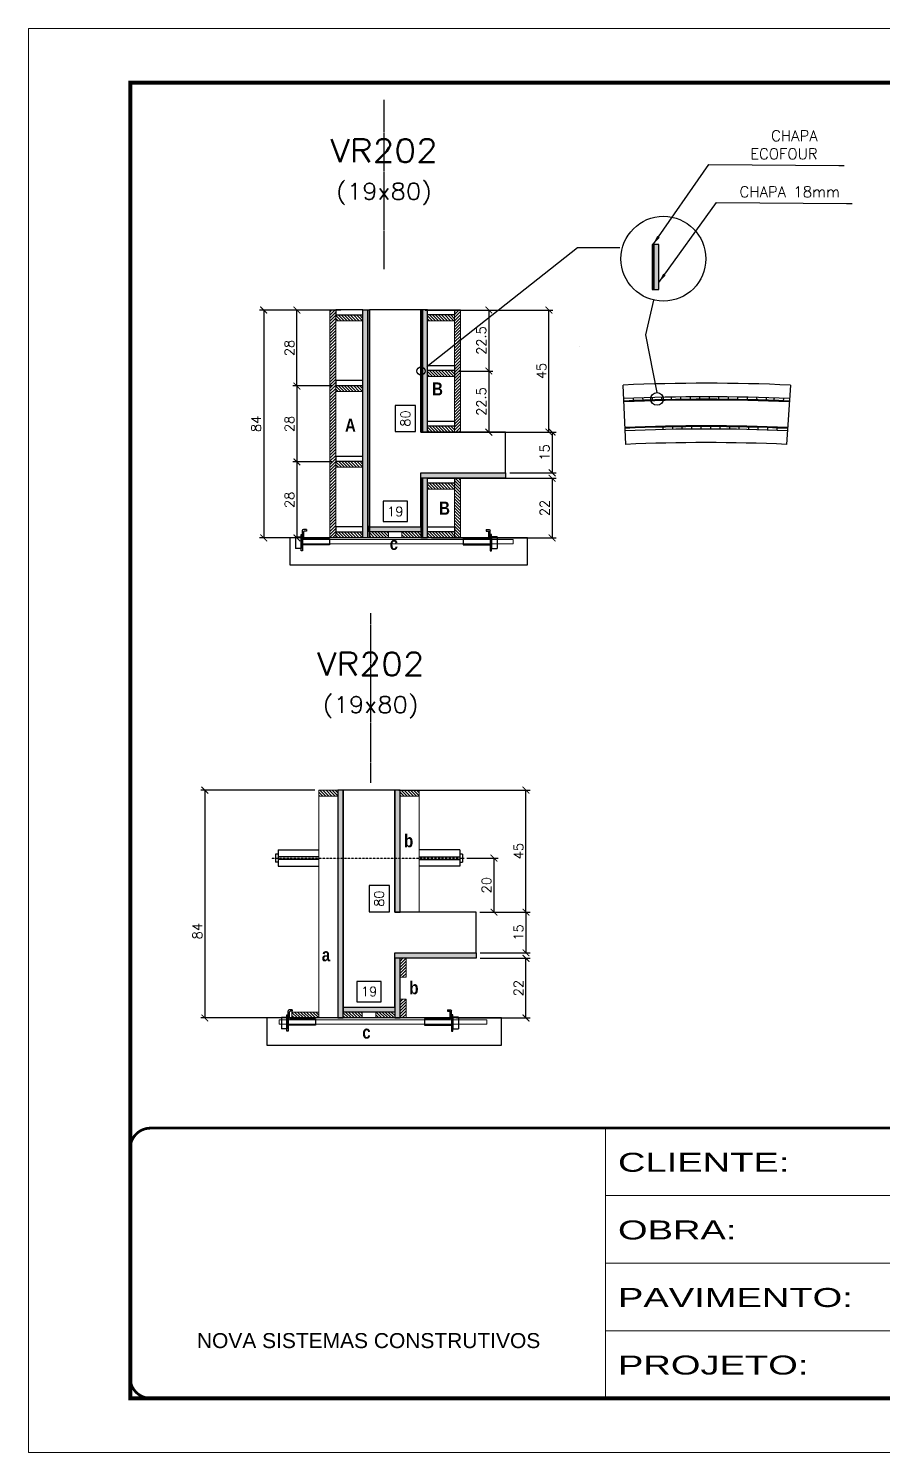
# Model space of a CAD drawing. Extents: x 2582 to 128055, y -26396 to 2611.
# Drawn here: x 4180 to 4810, y -2276 to -1226 of the extents above; entities that cross this region are included whole.
import ezdxf
from ezdxf.enums import TextEntityAlignment as Align

# ---------------------------------------------------------------- set-up
doc = ezdxf.new("R2010")
doc.units = 0
doc.header["$PDMODE"] = 35
for name, pattern in [('CONTINUO', [0]), ('DASHED', [0.75, 0.5, -0.25]), ('HIDDEN', [0.375, 0.25, -0.125])]:
    doc.linetypes.add(name, pattern=pattern)
for name, color, linetype in [('barrote', 251, 'Continuous'), ('COTA', 241, 'Continuous'), ('Cota Seção (2x)', 4, 'Continuous'), ('detalhes', 4, 'Continuous'), ('Painéis', 200, 'Continuous'), ('presilha', 1, 'Continuous'), ('TENSOR', 3, 'Continuous'), ('Texto de Titulo', 7, 'Continuous'), ('Texto Qtd Sarr', 242, 'Continuous')]:
    doc.layers.add(name, color=color, linetype=linetype)
for name, color, linetype, lineweight in [('CONCRETO', 251, 'Continuous', 25), ('contorno de painel', 7, 'Continuous', 13), ('Folhas', 255, 'Continuous', 9), ('Hachura', 251, 'Continuous', 9), ('Madeira', 126, 'Continuous', 18), ('SARRAFO DE PRESSAO', 251, 'DASHED', 9), ('SCO-___-LAJ', 2, 'Continuous', 0), ('Texto Seção', 7, 'Continuous', 15)]:
    doc.layers.add(name, color=color, linetype=linetype, lineweight=lineweight)
doc.styles.add('ARIAL', font='arial.ttf')
doc.styles.add('COTA TECNICA', font='techl___.ttf', dxfattribs={"height": 10})
doc.styles.add('Romans', font='romans.shx')
doc.styles.add('TECNICA', font='techb___.ttf', dxfattribs={"height": 10})
doc.styles.add('Tecnologia', font='')
doc.styles.get('Tecnologia').set_extended_font_data('Forgotten Futurist')
doc.dimstyles.new('Cota Seção (2x)', dxfattribs={"dimtxt": 7, "dimasz": 5, "dimexe": 3, "dimexo": 3, "dimgap": 2, "dimtad": 3, "dimdec": 1, "dimlfac": 0.5, "dimzin": 12, "dimdsep": 46, "dimtxsty": 'Romans', "dimblk": 'ARCHTICK', "dimcen": 0, "dimclrd": 4, "dimclre": 4, "dimclrt": 1, "dimadec": 1, "dimazin": 3, "dimtfac": 1, "dimtdec": 1, "dimtmove": 0, "dimatfit": 3, "dimldrblk": 'OBLIQUE', "dimfxl": 1, "dimtolj": 1, "dimtzin": 12, "dimarcsym": 0})
doc.dimstyles.new('Cota Seção interna', dxfattribs={"dimtxt": 7, "dimasz": 6, "dimexe": 0.18, "dimexo": 2, "dimgap": -4, "dimtad": 3, "dimdec": 1, "dimlfac": 0.5, "dimzin": 12, "dimdsep": 46, "dimtxsty": 'Romans', "dimblk": 'ARCHTICK', "dimcen": 0.09, "dimse1": 1, "dimse2": 1, "dimsd1": 1, "dimsd2": 1, "dimclrd": 180, "dimclre": 5, "dimclrt": 1, "dimadec": 0, "dimazin": 3, "dimtfac": 1, "dimtdec": 1, "dimtofl": 0, "dimtmove": 0, "dimatfit": 3, "dimldrblk": 'ARCHTICK', "dimfxl": 1, "dimtolj": 1, "dimtzin": 0, "dimarcsym": 0})
doc.dimstyles.new('PAINEL', dxfattribs={"dimtxt": 10, "dimasz": 3, "dimexe": 3, "dimexo": 3, "dimgap": 3, "dimtad": 1, "dimdec": 1, "dimzin": 12, "dimdsep": 46, "dimtxsty": 'COTA TECNICA', "dimblk1": 'OBLIQUE', "dimblk2": 'OBLIQUE', "dimsah": 1, "dimcen": 0.9, "dimclrd": 4, "dimclre": 4, "dimclrt": 240, "dimadec": 1, "dimazin": 3, "dimtfac": 1, "dimtdec": 1, "dimtmove": 0, "dimatfit": 3, "dimfxl": 1, "dimtolj": 1, "dimtzin": 12, "dimarcsym": 0})

# ---------------------------------------------------------------- blocks, each defined once
blk = doc.blocks.new('9999999999')
at = {"color": 30, "linetype": 'CONTINUO'}
for p, q in [((98564.6, 34230.2), (98564.6, 34429.4)), ((98564.6, 34379.6), (99584, 34379.6)), ((98564.6, 34329.8), (99488, 34329.8)), ((98564.6, 34280), (99488, 34280))]:
    blk.add_line(p, q, dxfattribs=at)
at = {"color": 30, "linetype": 'CONTINUO', "const_width": 2}
blk.add_lwpolyline([(99584, 34230.2), (99584, 34414.4, 0.414214), (99569, 34429.4), (98229, 34429.4, 0.414214), (98214, 34414.4), (98214, 34245.2, 0.414214), (98229, 34230.2), (99584, 34230.2)], format="xyb", dxfattribs=at)
at = {"layer": 'Folhas'}
blk.add_lwpolyline([(98139, 34190.2), (99624, 34190.2), (99624, 35240.2), (98139, 35240.2)], close=True, dxfattribs=at)
at = {"layer": 'Folhas', "color": 30, "const_width": 3}
blk.add_lwpolyline([(98214, 34230.2), (99584, 34230.2), (99584, 35200.2), (98214, 35200.2)], close=True, dxfattribs=at)
at = {"color": 7, "linetype": 'Continuous', "ltscale": 5, "style": 'ARIAL'}
blk.add_text('NOVA SISTEMAS CONSTRUTIVOS', height=11.059, dxfattribs=at).set_placement((98263.2, 34267.2))
at = {"layer": 'Folhas', "color": 7, "style": 'Tecnologia', "width": 1.5}
for s, p in [('CLIENTE:', (98573.7, 34397.2)), ('OBRA:', (98573.7, 34347.3)), ('PAVIMENTO:', (98573.7, 34297.5)), ('PROJETO:', (98573.7, 34247.7))]:
    blk.add_text(s, height=14, dxfattribs=at).set_placement(p)
blk = doc.blocks.new('titulo1')
at = {"layer": 'Defpoints', "color": 252, "linetype": 'HIDDEN', "ltscale": 2}
blk.add_line((0, 0), (0, 125), dxfattribs=at)
at = {"layer": 'Defpoints', "style": 'Romans', "oblique": 15}
blk.add_attdef('FOLHA', text='', height=10, dxfattribs=at).set_placement((0, 15.6), align=Align.MIDDLE_CENTER)
at = {"layer": 'Texto Qtd Sarr', "color": 3, "style": 'Romans', "oblique": 15}
for tag, height, p in [('TITULO', 17, (0, 71.4)), ('SEÇÃO', 12, (0, 41.5))]:
    blk.add_attdef(tag, text='', height=height, dxfattribs=at).set_placement(p, align=Align.MIDDLE_CENTER)
blk = doc.blocks.new('_ArchTick')
at = {"color": 0, "linetype": 'ByBlock', "const_width": 0.15}
blk.add_lwpolyline([(-0.5, -0.5), (0.5, 0.5)], dxfattribs=at)
blk = doc.blocks.new('*D124')
at = {"layer": 'COTA', "color": 4, "lineweight": -2, "transparency": 16777216}
for p, q in [((4513.3, -1911.5), (4550, -1911.5)), ((4547, -1955.5), (4547, -1911.5)), ((4495.7, -1955.5), (4550, -1955.5))]:
    blk.add_line(p, q, dxfattribs=at)
at = {"layer": 'Defpoints', "color": 0, "transparency": 16777216}
for p in [(4510.3, -1911.5), (4547, -1911.5), (4492.7, -1955.5)]:
    blk.add_point(p, dxfattribs=at)
at = {"layer": 'COTA', "color": 4, "lineweight": -2, "transparency": 16777216, "xscale": 5, "yscale": 5, "zscale": 5}
for p, rotation in [((4547, -1911.5), 90), ((4547, -1955.5), 270)]:
    blk.add_blockref('_ArchTick', p, dxfattribs=dict(at, rotation=rotation))
at = {"layer": 'COTA', "color": 1, "transparency": 16777216, "insert": (4541.5, -1933.5), "char_height": 7, "attachment_point": 5, "rotation": 90, "style": 'Romans'}
blk.add_mtext('\\A1;22', dxfattribs=at)
blk = doc.blocks.new('_Oblique')
at = {"color": 0, "linetype": 'ByBlock', "lineweight": -2}
blk.add_line((-0.5, -0.5), (0.5, 0.5), dxfattribs=at)
blk = doc.blocks.new('*D125')
at = {"layer": 'COTA', "color": 4, "lineweight": -2, "transparency": 16777216}
for p, q in [((4453.3, -1787.5), (4550, -1787.5)), ((4547, -1877.5), (4547, -1787.5)), ((4513.3, -1877.5), (4550, -1877.5))]:
    blk.add_line(p, q, dxfattribs=at)
at = {"layer": 'Defpoints', "color": 0, "transparency": 16777216}
for p in [(4450.3, -1787.5), (4547, -1787.5), (4510.3, -1877.5)]:
    blk.add_point(p, dxfattribs=at)
at = {"layer": 'COTA', "color": 4, "lineweight": -2, "transparency": 16777216, "xscale": 5, "yscale": 5, "zscale": 5}
for p, rotation in [((4547, -1787.5), 90), ((4547, -1877.5), 270)]:
    blk.add_blockref('_ArchTick', p, dxfattribs=dict(at, rotation=rotation))
at = {"layer": 'COTA', "color": 1, "transparency": 16777216, "insert": (4541.5, -1832.5), "char_height": 7, "attachment_point": 5, "rotation": 90, "style": 'Romans'}
blk.add_mtext('\\A1;45', dxfattribs=at)
blk = doc.blocks.new('*D126')
at = {"layer": 'Cota Seção (2x)', "color": 180, "lineweight": -2, "transparency": 16777216}
for p, q in [((4446.3, -1857.8), (4431.3, -1857.8)), ((4431.3, -1857.8), (4431.3, -1877.2)), ((4446.3, -1877.2), (4446.3, -1857.8)), ((4431.3, -1877.2), (4446.3, -1877.2))]:
    blk.add_line(p, q, dxfattribs=at)
at = {"layer": 'Defpoints', "color": 0, "transparency": 16777216}
for p in [(4450.3, -1787.5), (4450.3, -1787.5), (4450.3, -1947.5)]:
    blk.add_point(p, dxfattribs=at)
at = {"layer": 'Cota Seção (2x)', "color": 1, "transparency": 16777216, "insert": (4438.8, -1867.5), "char_height": 7, "attachment_point": 5, "rotation": 90, "style": 'Romans'}
blk.add_mtext('\\A1;80', dxfattribs=at)
blk = doc.blocks.new('PRESILHA METÁLICA 1')
at = {"layer": 'presilha'}
for p, q in [((7.5, 10.6), (7.5, 19.9)), ((12, 21), (8.6, 21)), ((9, 11.6), (9, 18.9)), ((12, 19.5), (9.6, 19.5)), ((12, 21), (12, 19.5)), ((0, 13), (6, 13)), ((0, 13), (0, 0)), ((6, 0), (0, 0)), ((6, 15.5), (7.5, 15.5)), ((6, -2.5), (6, 15.5)), ((6, 13), (6, 0)), ((7.5, 15.5), (7.5, -2.5)), ((37.5, 4.1), (7.5, 4.1)), ((37.5, 11), (9.6, 11)), ((37.5, 11), (37.5, 4.1)), ((7.5, -2.5), (6, -2.5))]:
    blk.add_line(p, q, dxfattribs=at)
for centre, radius, start, end in [((8.6, 19.9), 1.14, 90, 180), ((9.6, 18.9), 0.57, 90, 180), ((9.6, 11.6), 0.57, 180, 270)]:
    blk.add_arc(centre, radius, start, end, dxfattribs=at)
blk = doc.blocks.new('*D127')
at = {"layer": 'Cota Seção (2x)', "color": 180, "lineweight": -2, "transparency": 16777216}
for p, q in [((4440.3, -1928.5), (4422.3, -1928.5)), ((4422.3, -1928.5), (4422.3, -1943.5)), ((4440.3, -1943.5), (4440.3, -1928.5)), ((4422.3, -1943.5), (4440.3, -1943.5))]:
    blk.add_line(p, q, dxfattribs=at)
at = {"layer": 'Defpoints', "color": 0, "transparency": 16777216}
for p in [(4450.3, -1947.5), (4412.3, -1955.5), (4450.3, -1955.5)]:
    blk.add_point(p, dxfattribs=at)
at = {"layer": 'Cota Seção (2x)', "color": 1, "transparency": 16777216, "insert": (4431.3, -1936), "char_height": 7, "attachment_point": 5, "style": 'Romans'}
blk.add_mtext('\\A1;19', dxfattribs=at)
blk = doc.blocks.new('*D134')
at = {"layer": 'COTA', "color": 4, "lineweight": -2, "transparency": 16777216}
for p, q in [((4391.3, -1787.5), (4307.2, -1787.5)), ((4310.2, -1787.5), (4310.2, -1955.5)), ((4391.3, -1955.5), (4307.2, -1955.5))]:
    blk.add_line(p, q, dxfattribs=at)
at = {"layer": 'Defpoints', "color": 0, "transparency": 16777216}
for p in [(4394.3, -1787.5), (4310.2, -1955.5), (4394.3, -1955.5)]:
    blk.add_point(p, dxfattribs=at)
at = {"layer": 'COTA', "color": 4, "lineweight": -2, "transparency": 16777216, "xscale": 5, "yscale": 5, "zscale": 5}
for p, rotation in [((4310.2, -1787.5), 90), ((4310.2, -1955.5), 270)]:
    blk.add_blockref('_ArchTick', p, dxfattribs=dict(at, rotation=rotation))
at = {"layer": 'COTA', "color": 1, "transparency": 16777216, "insert": (4304.7, -1891.5), "char_height": 7, "attachment_point": 5, "rotation": 90, "style": 'Romans'}
blk.add_mtext('\\A1;84', dxfattribs=at)
blk = doc.blocks.new('*D135')
at = {"layer": 'COTA', "color": 4, "lineweight": -2, "transparency": 16777216}
for p, q in [((4513.3, -1877.5), (4550, -1877.5)), ((4547, -1877.5), (4547, -1907.5)), ((4513.3, -1907.5), (4550, -1907.5))]:
    blk.add_line(p, q, dxfattribs=at)
at = {"layer": 'Defpoints', "color": 0, "transparency": 16777216}
for p in [(4510.3, -1877.5), (4510.3, -1907.5), (4547, -1907.5)]:
    blk.add_point(p, dxfattribs=at)
at = {"layer": 'COTA', "color": 4, "lineweight": -2, "transparency": 16777216, "xscale": 5, "yscale": 5, "zscale": 5}
for p, rotation in [((4547, -1877.5), 90), ((4547, -1907.5), 270)]:
    blk.add_blockref('_ArchTick', p, dxfattribs=dict(at, rotation=rotation))
at = {"layer": 'COTA', "color": 1, "transparency": 16777216, "insert": (4541.5, -1892.5), "char_height": 7, "attachment_point": 5, "rotation": 90, "style": 'Romans'}
blk.add_mtext('\\A1;15', dxfattribs=at)
blk = doc.blocks.new('*D128')
at = {"layer": 'COTA', "color": 4, "lineweight": -2, "transparency": 16777216}
for p, q in [((4503.3, -1837.6), (4526.4, -1837.6)), ((4523.4, -1837.6), (4523.4, -1877.5)), ((4513, -1877.5), (4526.4, -1877.5))]:
    blk.add_line(p, q, dxfattribs=at)
at = {"layer": 'Defpoints', "color": 0, "transparency": 16777216}
for p in [(4500.3, -1837.6), (4510, -1877.5), (4523.4, -1877.5)]:
    blk.add_point(p, dxfattribs=at)
at = {"layer": 'COTA', "color": 4, "lineweight": -2, "transparency": 16777216, "xscale": 5, "yscale": 5, "zscale": 5}
for p, rotation in [((4523.4, -1837.6), 90), ((4523.4, -1877.5), 270)]:
    blk.add_blockref('_ArchTick', p, dxfattribs=dict(at, rotation=rotation))
at = {"layer": 'COTA', "color": 1, "transparency": 16777216, "insert": (4517.9, -1857.6), "char_height": 7, "attachment_point": 5, "rotation": 90, "style": 'Romans'}
blk.add_mtext('\\A1;20', dxfattribs=at)
blk = doc.blocks.new('*D129')
at = {"layer": 'COTA', "color": 4, "lineweight": -2, "transparency": 16777216}
for p, q in [((4472.6, -1433.5), (4566.9, -1433.5)), ((4563.9, -1523.5), (4563.9, -1433.5)), ((4472.6, -1523.5), (4566.9, -1523.5))]:
    blk.add_line(p, q, dxfattribs=at)
at = {"layer": 'Defpoints', "color": 0, "transparency": 16777216}
for p in [(4469.6, -1433.5), (4563.9, -1433.5), (4469.6, -1523.5)]:
    blk.add_point(p, dxfattribs=at)
at = {"layer": 'COTA', "color": 4, "lineweight": -2, "transparency": 16777216, "xscale": 5, "yscale": 5, "zscale": 5}
for p, rotation in [((4563.9, -1433.5), 90), ((4563.9, -1523.5), 270)]:
    blk.add_blockref('_ArchTick', p, dxfattribs=dict(at, rotation=rotation))
at = {"layer": 'COTA', "color": 1, "transparency": 16777216, "insert": (4558.4, -1478.5), "char_height": 7, "attachment_point": 5, "rotation": 90, "style": 'Romans'}
blk.add_mtext('\\A1;45', dxfattribs=at)
blk = doc.blocks.new('*D130')
at = {"layer": 'Cota Seção (2x)', "color": 180, "lineweight": -2, "transparency": 16777216}
for p, q in [((4465.6, -1503.8), (4450.6, -1503.8)), ((4450.6, -1503.8), (4450.6, -1523.1)), ((4465.6, -1523.1), (4465.6, -1503.8)), ((4450.6, -1523.1), (4465.6, -1523.1))]:
    blk.add_line(p, q, dxfattribs=at)
at = {"layer": 'Defpoints', "color": 0, "transparency": 16777216}
for p in [(4469.6, -1433.5), (4469.6, -1433.5), (4469.6, -1593.5)]:
    blk.add_point(p, dxfattribs=at)
at = {"layer": 'Cota Seção (2x)', "color": 1, "transparency": 16777216, "insert": (4458.1, -1513.5), "char_height": 7, "attachment_point": 5, "rotation": 90, "style": 'Romans'}
blk.add_mtext('\\A1;80', dxfattribs=at)
blk = doc.blocks.new('*D131')
at = {"layer": 'Cota Seção (2x)', "color": 180, "lineweight": -2, "transparency": 16777216}
for p, q in [((4459.6, -1574.5), (4441.6, -1574.5)), ((4441.6, -1574.5), (4441.6, -1589.5)), ((4459.6, -1589.5), (4459.6, -1574.5)), ((4441.6, -1589.5), (4459.6, -1589.5))]:
    blk.add_line(p, q, dxfattribs=at)
at = {"layer": 'Defpoints', "color": 0, "transparency": 16777216}
for p in [(4469.6, -1593.5), (4431.6, -1601.5), (4469.6, -1601.5)]:
    blk.add_point(p, dxfattribs=at)
at = {"layer": 'Cota Seção (2x)', "color": 1, "transparency": 16777216, "insert": (4450.6, -1582), "char_height": 7, "attachment_point": 5, "style": 'Romans'}
blk.add_mtext('\\A1;19', dxfattribs=at)
blk = doc.blocks.new('*D132')
at = {"layer": 'COTA', "color": 4, "lineweight": -2, "transparency": 16777216}
for p, q in [((4410.6, -1433.5), (4350.6, -1433.5)), ((4353.6, -1433.5), (4353.6, -1601.5)), ((4410.6, -1601.5), (4350.6, -1601.5))]:
    blk.add_line(p, q, dxfattribs=at)
at = {"layer": 'Defpoints', "color": 0, "transparency": 16777216}
for p in [(4413.6, -1433.5), (4353.6, -1601.5), (4413.6, -1601.5)]:
    blk.add_point(p, dxfattribs=at)
at = {"layer": 'COTA', "color": 4, "lineweight": -2, "transparency": 16777216, "xscale": 5, "yscale": 5, "zscale": 5}
for p, rotation in [((4353.6, -1433.5), 90), ((4353.6, -1601.5), 270)]:
    blk.add_blockref('_ArchTick', p, dxfattribs=dict(at, rotation=rotation))
at = {"layer": 'COTA', "color": 1, "transparency": 16777216, "insert": (4348.1, -1517.5), "char_height": 7, "attachment_point": 5, "rotation": 90, "style": 'Romans'}
blk.add_mtext('\\A1;84', dxfattribs=at)
blk = doc.blocks.new('*D133')
at = {"layer": 'COTA', "color": 4, "lineweight": -2, "transparency": 16777216}
for p, q in [((4403.8, -1433.5), (4375.1, -1433.5)), ((4378.1, -1489.5), (4378.1, -1433.5)), ((4403.8, -1489.5), (4375.1, -1489.5))]:
    blk.add_line(p, q, dxfattribs=at)
at = {"layer": 'Defpoints', "color": 0, "transparency": 16777216}
for p in [(4378.1, -1433.5), (4406.8, -1433.5), (4406.8, -1489.5)]:
    blk.add_point(p, dxfattribs=at)
at = {"layer": 'COTA', "color": 4, "lineweight": -2, "transparency": 16777216, "xscale": 5, "yscale": 5, "zscale": 5}
for p, rotation in [((4378.1, -1433.5), 90), ((4378.1, -1489.5), 270)]:
    blk.add_blockref('_ArchTick', p, dxfattribs=dict(at, rotation=rotation))
at = {"layer": 'COTA', "color": 1, "transparency": 16777216, "insert": (4372.6, -1461.5), "char_height": 7, "attachment_point": 5, "rotation": 90, "style": 'Romans'}
blk.add_mtext('\\A1;28', dxfattribs=at)
blk = doc.blocks.new('*D136')
at = {"layer": 'COTA', "color": 4, "lineweight": -2, "transparency": 16777216}
for p, q in [((4403.8, -1489.5), (4375.1, -1489.5)), ((4378.1, -1489.5), (4378.1, -1545.5)), ((4403.8, -1545.5), (4375.1, -1545.5))]:
    blk.add_line(p, q, dxfattribs=at)
at = {"layer": 'Defpoints', "color": 0, "transparency": 16777216}
for p in [(4406.8, -1489.5), (4378.1, -1545.5), (4406.8, -1545.5)]:
    blk.add_point(p, dxfattribs=at)
at = {"layer": 'COTA', "color": 4, "lineweight": -2, "transparency": 16777216, "xscale": 5, "yscale": 5, "zscale": 5}
for p, rotation in [((4378.1, -1489.5), 90), ((4378.1, -1545.5), 270)]:
    blk.add_blockref('_ArchTick', p, dxfattribs=dict(at, rotation=rotation))
at = {"layer": 'COTA', "color": 1, "transparency": 16777216, "insert": (4372.6, -1517.5), "char_height": 7, "attachment_point": 5, "rotation": 90, "style": 'Romans'}
blk.add_mtext('\\A1;28', dxfattribs=at)
blk = doc.blocks.new('*D137')
at = {"layer": 'COTA', "color": 4, "lineweight": -2, "transparency": 16777216}
for p, q in [((4403.8, -1545.5), (4375.1, -1545.5)), ((4378.1, -1545.5), (4378.1, -1601.5)), ((4403.8, -1601.5), (4375.1, -1601.5))]:
    blk.add_line(p, q, dxfattribs=at)
at = {"layer": 'Defpoints', "color": 0, "transparency": 16777216}
for p in [(4406.8, -1545.5), (4378.1, -1601.5), (4406.8, -1601.5)]:
    blk.add_point(p, dxfattribs=at)
at = {"layer": 'COTA', "color": 4, "lineweight": -2, "transparency": 16777216, "xscale": 5, "yscale": 5, "zscale": 5}
for p, rotation in [((4378.1, -1545.5), 90), ((4378.1, -1601.5), 270)]:
    blk.add_blockref('_ArchTick', p, dxfattribs=dict(at, rotation=rotation))
at = {"layer": 'COTA', "color": 1, "transparency": 16777216, "insert": (4372.6, -1573.5), "char_height": 7, "attachment_point": 5, "rotation": 90, "style": 'Romans'}
blk.add_mtext('\\A1;28', dxfattribs=at)
blk = doc.blocks.new('*D138')
at = {"layer": 'COTA', "color": 4, "lineweight": -2, "transparency": 16777216}
for p, q in [((4535, -1523.5), (4569.3, -1523.5)), ((4566.3, -1523.5), (4566.3, -1553.5)), ((4535, -1553.5), (4569.3, -1553.5))]:
    blk.add_line(p, q, dxfattribs=at)
at = {"layer": 'Defpoints', "color": 0, "transparency": 16777216}
for p in [(4532, -1523.5), (4532, -1553.5), (4566.3, -1553.5)]:
    blk.add_point(p, dxfattribs=at)
at = {"layer": 'COTA', "color": 4, "lineweight": -2, "transparency": 16777216, "xscale": 5, "yscale": 5, "zscale": 5}
for p, rotation in [((4566.3, -1523.5), 90), ((4566.3, -1553.5), 270)]:
    blk.add_blockref('_ArchTick', p, dxfattribs=dict(at, rotation=rotation))
at = {"layer": 'COTA', "color": 1, "transparency": 16777216, "insert": (4560.8, -1538.5), "char_height": 7, "attachment_point": 5, "rotation": 90, "style": 'Romans'}
blk.add_mtext('\\A1;15', dxfattribs=at)
blk = doc.blocks.new('*D139')
at = {"layer": 'COTA', "color": 4, "lineweight": -2, "transparency": 16777216}
for p, q in [((4497.4, -1433.5), (4522.6, -1433.5)), ((4519.6, -1433.5), (4519.6, -1478.5)), ((4497.4, -1478.5), (4522.6, -1478.5))]:
    blk.add_line(p, q, dxfattribs=at)
at = {"layer": 'Defpoints', "color": 0, "transparency": 16777216}
for p in [(4494.4, -1433.5), (4494.4, -1478.5), (4519.6, -1478.5)]:
    blk.add_point(p, dxfattribs=at)
at = {"layer": 'COTA', "color": 4, "lineweight": -2, "transparency": 16777216, "xscale": 5, "yscale": 5, "zscale": 5}
for p, rotation in [((4519.6, -1433.5), 90), ((4519.6, -1478.5), 270)]:
    blk.add_blockref('_ArchTick', p, dxfattribs=dict(at, rotation=rotation))
at = {"layer": 'COTA', "color": 1, "transparency": 16777216, "insert": (4514.1, -1456), "char_height": 7, "attachment_point": 5, "rotation": 90, "style": 'Romans'}
blk.add_mtext('\\A1;22.5', dxfattribs=at)
blk = doc.blocks.new('*D140')
at = {"layer": 'COTA', "color": 4, "lineweight": -2, "transparency": 16777216}
for p, q in [((4497.4, -1478.5), (4522.6, -1478.5)), ((4519.6, -1478.5), (4519.6, -1523.5)), ((4497.4, -1523.5), (4522.6, -1523.5))]:
    blk.add_line(p, q, dxfattribs=at)
at = {"layer": 'Defpoints', "color": 0, "transparency": 16777216}
for p in [(4494.4, -1478.5), (4494.4, -1523.5), (4519.6, -1523.5)]:
    blk.add_point(p, dxfattribs=at)
at = {"layer": 'COTA', "color": 4, "lineweight": -2, "transparency": 16777216, "xscale": 5, "yscale": 5, "zscale": 5}
for p, rotation in [((4519.6, -1478.5), 90), ((4519.6, -1523.5), 270)]:
    blk.add_blockref('_ArchTick', p, dxfattribs=dict(at, rotation=rotation))
at = {"layer": 'COTA', "color": 1, "transparency": 16777216, "insert": (4514.1, -1501), "char_height": 7, "attachment_point": 5, "rotation": 90, "style": 'Romans'}
blk.add_mtext('\\A1;22.5', dxfattribs=at)
blk = doc.blocks.new('*D141')
at = {"layer": 'COTA', "color": 4, "lineweight": -2, "transparency": 16777216}
for p, q in [((4477.4, -1557.5), (4569.3, -1557.5)), ((4566.3, -1557.5), (4566.3, -1601.5)), ((4477.4, -1601.5), (4569.3, -1601.5))]:
    blk.add_line(p, q, dxfattribs=at)
at = {"layer": 'Defpoints', "color": 0, "transparency": 16777216}
for p in [(4474.4, -1557.5), (4474.4, -1601.5), (4566.3, -1601.5)]:
    blk.add_point(p, dxfattribs=at)
at = {"layer": 'COTA', "color": 4, "lineweight": -2, "transparency": 16777216, "xscale": 5, "yscale": 5, "zscale": 5}
for p, rotation in [((4566.3, -1557.5), 90), ((4566.3, -1601.5), 270)]:
    blk.add_blockref('_ArchTick', p, dxfattribs=dict(at, rotation=rotation))
at = {"layer": 'COTA', "color": 1, "transparency": 16777216, "insert": (4560.8, -1579.5), "char_height": 7, "attachment_point": 5, "rotation": 90, "style": 'Romans'}
blk.add_mtext('\\A1;22', dxfattribs=at)

msp = doc.modelspace()

# ---------------------------------------------------------------- hatches: boundary and pattern name
at = {"layer": 'Hachura'}
h = msp.add_hatch(color=256, dxfattribs=at)
h.dxf.hatch_style = 1
h.paths.add_polyline_path([(4644.95, -1385.13), (4641.35, -1385.13), (4641.35, -1418.44), (4644.95, -1418.44)])
h = msp.add_hatch(dxfattribs=at)
h.set_pattern_fill('ANSI31', color=256, scale=0.5, angle=180, style=0)
h.set_pattern_definition([(225, (-3735.2641, -24419.2929), (1.12253202, -1.12253202), [])])
h.paths.add_polyline_path([(4406.78, -1433.47), (4402.38, -1433.47), (4402.38, -1601.47), (4406.78, -1601.47)])
h = msp.add_hatch(dxfattribs=at)
h.set_pattern_fill('ANSI31', color=256, scale=0.5, angle=270, style=0)
h.set_pattern_definition([(315, (27392.5998, -9671.1185), (1.12253202, 1.12253202), [])])
h.paths.add_polyline_path([(4406.78, -1441.47), (4406.78, -1437.07), (4426.78, -1437.07), (4426.78, -1441.47)])
h = msp.add_hatch(color=256, dxfattribs=at)
h.dxf.hatch_style = 1
h.paths.add_polyline_path([(4426.78, -1433.47), (4430.38, -1433.47), (4430.38, -1601.47), (4426.78, -1601.47)])
h = msp.add_hatch(color=256, dxfattribs=at)
h.dxf.hatch_style = 1
h.paths.add_polyline_path([(4474.38, -1433.47), (4470.78, -1433.47), (4470.78, -1523.47), (4474.38, -1523.47)])
h = msp.add_hatch(dxfattribs=at)
h.set_pattern_fill('ANSI31', color=256, scale=0.5, angle=270, style=0)
h.set_pattern_definition([(315, (27392.6019, -9671.1185), (1.12253202, 1.12253202), [])])
h.paths.add_polyline_path([(4494.38, -1441.47), (4494.38, -1437.07), (4474.38, -1437.07), (4474.38, -1441.47)])
h = msp.add_hatch(dxfattribs=at)
h.set_pattern_fill('ANSI31', color=256, scale=0.5, angle=180, style=0)
h.set_pattern_definition([(225, (-3827.26, -24405.2929), (1.12253202, -1.12253202), [])])
h.paths.add_polyline_path([(4498.78, -1433.47), (4494.38, -1433.47), (4494.38, -1523.47), (4498.78, -1523.47)])
h = msp.add_hatch(dxfattribs=at)
h.set_pattern_fill('ANSI31', color=256, scale=0.5, angle=270, style=0)
h.set_pattern_definition([(315, (27392.6019, -9712.1185), (1.12253202, 1.12253202), [])])
h.paths.add_polyline_path([(4494.38, -1482.47), (4494.38, -1478.07), (4474.38, -1478.07), (4474.38, -1482.47)])
h = msp.add_hatch(dxfattribs=at)
h.set_pattern_fill('ANSI31', color=256, scale=0.5, angle=270, style=0)
h.set_pattern_definition([(315, (27392.5998, -9723.1747), (1.12253202, 1.12253202), [])])
h.paths.add_polyline_path([(4406.78, -1493.53), (4406.78, -1489.13), (4426.78, -1489.13), (4426.78, -1493.53)])
h = msp.add_hatch(dxfattribs=at)
h.set_pattern_fill('ANSI31', color=256, scale=0.5, angle=270, style=0)
h.set_pattern_definition([(315, (27392.6019, -9753.1185), (1.12253202, 1.12253202), [])])
h.paths.add_polyline_path([(4494.38, -1523.47), (4494.38, -1519.07), (4474.38, -1519.07), (4474.38, -1523.47)])
h = msp.add_hatch(dxfattribs=at)
h.set_pattern_fill('ANSI31', color=256, scale=0.5, angle=270, style=0)
h.set_pattern_definition([(315, (27460.1977, -9779.1078), (1.12253202, 1.12253202), [])])
h.paths.add_polyline_path([(4426.78, -1549.46), (4426.78, -1545.06), (4406.78, -1545.06), (4406.78, -1549.46)])
h = msp.add_hatch(color=256, dxfattribs=at)
h.dxf.hatch_style = 1
h.paths.add_polyline_path([(4469.58, -1557.47), (4469.58, -1553.47), (4531.98, -1553.47), (4531.98, -1557.47)])
h = msp.add_hatch(color=256, dxfattribs=at)
h.dxf.hatch_style = 1
h.paths.add_polyline_path([(4474.38, -1557.47), (4470.78, -1557.47), (4470.78, -1601.47), (4474.38, -1601.47)])
h = msp.add_hatch(dxfattribs=at)
h.set_pattern_fill('ANSI31', color=256, scale=0.5, angle=270, style=0)
h.set_pattern_definition([(315, (27392.6019, -9795.1185), (1.12253202, 1.12253202), [])])
h.paths.add_polyline_path([(4494.38, -1565.47), (4494.38, -1561.07), (4474.38, -1561.07), (4474.38, -1565.47)])
h = msp.add_hatch(dxfattribs=at)
h.set_pattern_fill('ANSI31', color=256, scale=0.5, angle=270, style=0)
h.set_pattern_definition([(315, (-124840.8658, -30723.233), (1.122532015, 1.122532015), [])])
h.paths.add_polyline_path([(4494.38, -1601.47), (4498.78, -1601.47), (4498.78, -1557.47), (4494.38, -1557.47)])
h = msp.add_hatch(color=256, dxfattribs=at)
h.dxf.hatch_style = 1
h.paths.add_polyline_path([(4431.58, -1597.07), (4431.58, -1593.47), (4469.58, -1593.47), (4469.58, -1597.07)])
h = msp.add_hatch(dxfattribs=at)
h.set_pattern_fill('ANSI31', color=256, scale=0.5, angle=270, style=0)
h.set_pattern_definition([(315, (27392.5998, -9831.1185), (1.12253202, 1.12253202), [])])
h.paths.add_polyline_path([(4406.78, -1601.47), (4406.78, -1597.07), (4426.78, -1597.07), (4426.78, -1601.47)])
h = msp.add_hatch(dxfattribs=at)
h.set_pattern_fill('ANSI31', color=256, scale=0.5, angle=270, style=0)
h.set_pattern_definition([(315, (27388.204, -9831.1185), (1.12253202, 1.12253202), [])])
h.paths.add_polyline_path([(4431.58, -1601.47), (4431.58, -1597.07), (4445.58, -1597.07), (4445.58, -1601.47)])
h = msp.add_hatch(dxfattribs=at)
h.set_pattern_fill('ANSI31', color=256, scale=0.5, angle=270, style=0)
h.set_pattern_definition([(315, (27388.2019, -9831.1185), (1.12253202, 1.12253202), [])])
h.paths.add_polyline_path([(4469.58, -1601.47), (4469.58, -1597.07), (4455.58, -1597.07), (4455.58, -1601.47)])
h = msp.add_hatch(dxfattribs=at)
h.set_pattern_fill('ANSI31', color=256, scale=0.5, angle=270, style=0)
h.set_pattern_definition([(315, (27392.6019, -9831.1185), (1.12253202, 1.12253202), [])])
h.paths.add_polyline_path([(4494.38, -1601.47), (4494.38, -1597.07), (4474.38, -1597.07), (4474.38, -1601.47)])
h = msp.add_hatch(dxfattribs=at)
h.set_pattern_fill('ANSI31', color=256, scale=0.5, angle=270, style=0)
h.set_pattern_definition([(315, (27300.1112, -10095.1566), (1.12253202, 1.12253202), [])])
h.paths.add_polyline_path([(4394.29, -1791.91), (4394.29, -1787.51), (4408.29, -1787.51), (4408.29, -1791.91)])
h = msp.add_hatch(color=256, dxfattribs=at)
h.dxf.hatch_style = 1
h.paths.add_polyline_path([(4412.29, -1787.51), (4408.29, -1787.51), (4408.29, -1955.51), (4412.29, -1955.51)])
h = msp.add_hatch(color=256, dxfattribs=at)
h.dxf.hatch_style = 1
h.paths.add_polyline_path([(4454.29, -1787.51), (4450.29, -1787.51), (4450.29, -1877.51), (4454.29, -1877.51)])
h = msp.add_hatch(dxfattribs=at)
h.set_pattern_fill('ANSI31', color=256, scale=0.5, angle=270, style=0)
h.set_pattern_definition([(315, (27360.1112, -10095.1566), (1.12253202, 1.12253202), [])])
h.paths.add_polyline_path([(4454.29, -1791.91), (4454.29, -1787.51), (4468.29, -1787.51), (4468.29, -1791.91)])
h = msp.add_hatch(color=256, dxfattribs=at)
h.dxf.hatch_style = 1
h.paths.add_polyline_path([(4450.29, -1911.51), (4450.29, -1907.51), (4510.29, -1907.51), (4510.29, -1911.51)])
h = msp.add_hatch(color=256, dxfattribs=at)
h.dxf.hatch_style = 1
h.paths.add_polyline_path([(4454.29, -1911.51), (4450.29, -1911.51), (4450.29, -1955.51), (4454.29, -1955.51)])
h = msp.add_hatch(dxfattribs=at)
h.set_pattern_fill('ANSI31', color=256, scale=0.5, angle=360, style=0)
h.set_pattern_definition([(45, (12761.9348, 20980.3073), (-1.12253202, 1.12253202), [])])
h.paths.add_polyline_path([(4458.69, -1925.51), (4454.29, -1925.51), (4454.29, -1911.51), (4458.69, -1911.51)])
h = msp.add_hatch(dxfattribs=at)
h.set_pattern_fill('ANSI31', color=256, scale=0.5, angle=360, style=0)
h.set_pattern_definition([(45, (12761.9348, 20950.3073), (-1.12253202, 1.12253202), [])])
h.paths.add_polyline_path([(4458.69, -1955.51), (4454.29, -1955.51), (4454.29, -1941.51), (4458.69, -1941.51)])
h = msp.add_hatch(dxfattribs=at)
h.set_pattern_fill('ANSI31', color=256, scale=0.5, angle=270, style=0)
h.set_pattern_definition([(315, (27266.1112, -10185.1566), (1.12253202, 1.12253202), [])])
h.paths.add_polyline_path([(4394.29, -1955.51), (4394.29, -1951.11), (4374.29, -1951.11), (4374.29, -1955.51)])
h = msp.add_hatch(color=256, dxfattribs=at)
h.dxf.hatch_style = 1
h.paths.add_polyline_path([(4412.29, -1951.11), (4412.29, -1947.51), (4450.29, -1947.51), (4450.29, -1951.11)])
h = msp.add_hatch(dxfattribs=at)
h.set_pattern_fill('ANSI31', color=256, scale=0.5, angle=270, style=0)
h.set_pattern_definition([(315, (27368.9133, -10185.1566), (1.12253202, 1.12253202), [])])
h.paths.add_polyline_path([(4412.29, -1955.51), (4412.29, -1951.11), (4426.29, -1951.11), (4426.29, -1955.51)])
h = msp.add_hatch(dxfattribs=at)
h.set_pattern_fill('ANSI31', color=256, scale=0.5, angle=270, style=0)
h.set_pattern_definition([(315, (27368.9112, -10185.1566), (1.12253202, 1.12253202), [])])
h.paths.add_polyline_path([(4450.29, -1955.51), (4450.29, -1951.11), (4436.29, -1951.11), (4436.29, -1955.51)])

# ---------------------------------------------------------------- linework, layer by layer
at = {"ltscale": 3}
for p, q in [((4362.29, -1834.6), (4362.29, -1840.6)), ((4364.29, -1834.6), (4362.29, -1834.6)), ((4364.29, -1831.6), (4364.29, -1843.6)), ((4364.29, -1831.6), (4394.29, -1831.6)), ((4394.29, -1836.6), (4364.29, -1836.6)), ((4498.29, -1831.6), (4468.29, -1831.6)), ((4468.29, -1836.6), (4498.29, -1836.6)), ((4498.29, -1831.6), (4498.29, -1843.6)), ((4500.29, -1834.6), (4498.29, -1834.6)), ((4500.29, -1834.6), (4500.29, -1840.6)), ((4364.29, -1840.6), (4362.29, -1840.6)), ((4394.29, -1838.6), (4364.29, -1838.6)), ((4364.29, -1843.6), (4394.29, -1843.6)), ((4468.29, -1838.6), (4498.29, -1838.6)), ((4498.29, -1843.6), (4468.29, -1843.6)), ((4498.29, -1840.6), (4500.29, -1840.6))]:
    msp.add_line(p, q, dxfattribs=at)
at = {"layer": 'barrote'}
for points in [[(4372.82, -1621.47), (4548.19, -1621.47), (4548.19, -1601.47), (4372.82, -1601.47)], [(4355.93, -1975.51), (4528.9, -1975.51), (4528.9, -1955.51), (4355.93, -1955.51)]]:
    msp.add_lwpolyline(points, close=True, dxfattribs=at)
at = {"layer": 'CONCRETO'}
for points in [[(4469.58, -1433.47), (4469.58, -1433.47), (4431.58, -1433.47), (4431.58, -1593.47), (4431.58, -1592.72), (4431.58, -1593.47), (4469.58, -1593.47), (4469.58, -1553.47), (4531.98, -1553.47), (4531.98, -1523.47), (4469.58, -1523.47)], [(4510.29, -1877.51), (4450.29, -1877.51), (4450.29, -1787.51), (4450.29, -1787.51), (4412.29, -1787.51), (4412.29, -1787.51), (4412.29, -1787.51), (4412.29, -1951.11), (4412.29, -1951.11), (4412.29, -1947.51), (4450.29, -1947.51), (4450.29, -1907.51), (4510.29, -1907.51)]]:
    msp.add_lwpolyline(points, close=True, dxfattribs=at)
at = {"layer": 'contorno de painel', "color": 5}
msp.add_line((4586.32, -1460.53), (4586.32, -1460.55), dxfattribs=at)
at = {"layer": 'Cota Seção (2x)', "color": 30, "true_color": 0xf26722}
for centre, radius in [((4648.36, -1395.68), 31.28), ((4643.65, -1499.05), 4.65)]:
    msp.add_circle(centre, radius, dxfattribs=at)
at = {"layer": 'Cota Seção (2x)', "color": 1}
msp.add_circle((4469.58, -1478.47), 3.05, dxfattribs=at)
at = {"layer": 'Madeira'}
msp.add_line((4426.78, -1545.06), (4426.78, -1549.46), dxfattribs=at)
for points in [[(4406.78, -1433.47), (4402.38, -1433.47), (4402.38, -1601.47), (4406.78, -1601.47)], [(4406.78, -1441.47), (4406.78, -1437.07), (4426.78, -1437.07), (4426.78, -1441.47)], [(4494.38, -1441.47), (4494.38, -1437.07), (4474.38, -1437.07), (4474.38, -1441.47)], [(4498.78, -1433.47), (4494.38, -1433.47), (4494.38, -1523.47), (4498.78, -1523.47)], [(4494.38, -1482.47), (4494.38, -1478.07), (4474.38, -1478.07), (4474.38, -1482.47)], [(4406.78, -1493.53), (4406.78, -1489.13), (4426.78, -1489.13), (4426.78, -1493.53)], [(4494.38, -1523.47), (4494.38, -1519.07), (4474.38, -1519.07), (4474.38, -1523.47)], [(4426.78, -1549.46), (4426.78, -1545.06), (4406.78, -1545.06), (4406.78, -1549.46)], [(4494.38, -1565.47), (4494.38, -1561.07), (4474.38, -1561.07), (4474.38, -1565.47)], [(4498.78, -1557.47), (4494.38, -1557.47), (4494.38, -1601.47), (4498.78, -1601.47)], [(4406.78, -1601.47), (4406.78, -1597.07), (4426.78, -1597.07), (4426.78, -1601.47)], [(4431.58, -1601.47), (4431.58, -1597.07), (4445.58, -1597.07), (4445.58, -1601.47)], [(4469.58, -1601.47), (4469.58, -1597.07), (4455.58, -1597.07), (4455.58, -1601.47)], [(4494.38, -1601.47), (4494.38, -1597.07), (4474.38, -1597.07), (4474.38, -1601.47)], [(4394.29, -1791.91), (4394.29, -1787.51), (4408.29, -1787.51), (4408.29, -1791.91)], [(4394.29, -1787.51), (4408.29, -1787.51), (4408.29, -1955.51), (4394.29, -1955.51)], [(4454.29, -1791.91), (4454.29, -1787.51), (4468.29, -1787.51), (4468.29, -1791.91)], [(4454.29, -1787.51), (4468.29, -1787.51), (4468.29, -1877.51), (4454.29, -1877.51)], [(4458.69, -1925.51), (4454.29, -1925.51), (4454.29, -1911.51), (4458.69, -1911.51)], [(4458.69, -1955.51), (4454.29, -1955.51), (4454.29, -1941.51), (4458.69, -1941.51)], [(4394.29, -1955.51), (4394.29, -1951.11), (4374.29, -1951.11), (4374.29, -1955.51)], [(4412.29, -1955.51), (4412.29, -1951.11), (4426.29, -1951.11), (4426.29, -1955.51)], [(4450.29, -1955.51), (4450.29, -1951.11), (4436.29, -1951.11), (4436.29, -1955.51)]]:
    msp.add_lwpolyline(points, close=True, dxfattribs=at)
at = {"layer": 'Painéis', "linetype": 'ByBlock'}
for p, q in [((4426.78, -1433.47), (4406.78, -1433.47)), ((4494.38, -1474.47), (4494.38, -1482.47)), ((4406.78, -1489.53), (4406.16, -1489.53)), ((4406.78, -1485.53), (4406.78, -1489.53))]:
    msp.add_line(p, q, dxfattribs=at)
at = {"layer": 'Painéis'}
for p, q in [((4618.56, -1488.82), (4620.5, -1532.58)), ((4741.98, -1488.87), (4739.12, -1532.58)), ((4626, -1498.52), (4626.08, -1500.32)), ((4633, -1498.27), (4633.07, -1500.07)), ((4639.99, -1498.05), (4640.07, -1499.85)), ((4646.99, -1497.86), (4647.07, -1499.66)), ((4653.99, -1497.71), (4654.07, -1499.51)), ((4660.99, -1497.6), (4661.07, -1499.4)), ((4668, -1497.52), (4668.08, -1499.32)), ((4675, -1497.48), (4675.08, -1499.28)), ((4682.01, -1497.47), (4682.09, -1499.27)), ((4689.02, -1497.5), (4689.1, -1499.3)), ((4696.03, -1497.57), (4696.11, -1499.37)), ((4703.04, -1497.67), (4703.12, -1499.47)), ((4710.05, -1497.8), (4710.13, -1499.61)), ((4717.06, -1497.98), (4717.14, -1499.78)), ((4724.08, -1498.18), (4724.16, -1499.99)), ((4729.97, -1498.39), (4729.66, -1500.18)), ((4737.02, -1498.66), (4736.71, -1500.45)), ((4647.96, -1519.85), (4648.04, -1521.64)), ((4654.96, -1519.7), (4655.04, -1521.5)), ((4661.97, -1519.59), (4662.05, -1521.39)), ((4668.97, -1519.51), (4669.05, -1521.31)), ((4675.97, -1519.48), (4676.05, -1521.28)), ((4682.98, -1519.47), (4683.06, -1521.27)), ((4689.99, -1519.51), (4690.07, -1521.31)), ((4697, -1519.58), (4697.08, -1521.38)), ((4704.01, -1519.69), (4704.09, -1521.49)), ((4711.02, -1519.83), (4711.1, -1521.63)), ((4718.04, -1520.01), (4718.12, -1521.81)), ((4725.06, -1520.23), (4725.14, -1522.03)), ((4732.07, -1520.48), (4731.99, -1522.28))]:
    msp.add_line(p, q, dxfattribs=at)
for points in [[(4641.35, -1385.13), (4640.15, -1385.13), (4640.15, -1418.44), (4641.35, -1418.44)], [(4644.95, -1385.13), (4641.35, -1385.13), (4641.35, -1418.44), (4644.95, -1418.44)], [(4426.78, -1433.47), (4430.38, -1433.47), (4430.38, -1601.47), (4426.78, -1601.47)], [(4430.38, -1433.47), (4431.58, -1433.47), (4431.58, -1601.47), (4430.38, -1601.47)], [(4470.78, -1433.47), (4469.58, -1433.47), (4469.58, -1523.47), (4470.78, -1523.47)], [(4474.38, -1433.47), (4470.78, -1433.47), (4470.78, -1523.47), (4474.38, -1523.47)], [(4469.58, -1557.47), (4469.58, -1553.47), (4531.98, -1553.47), (4531.98, -1557.47)], [(4470.78, -1557.47), (4469.58, -1557.47), (4469.58, -1601.47), (4470.78, -1601.47)], [(4474.38, -1557.47), (4470.78, -1557.47), (4470.78, -1601.47), (4474.38, -1601.47)], [(4431.58, -1597.07), (4431.58, -1593.47), (4469.58, -1593.47), (4469.58, -1597.07)], [(4412.29, -1787.51), (4408.29, -1787.51), (4408.29, -1955.51), (4412.29, -1955.51)], [(4454.29, -1787.51), (4450.29, -1787.51), (4450.29, -1877.51), (4454.29, -1877.51)], [(4450.29, -1911.51), (4450.29, -1907.51), (4510.29, -1907.51), (4510.29, -1911.51)], [(4454.29, -1911.51), (4450.29, -1911.51), (4450.29, -1955.51), (4454.29, -1955.51)], [(4412.29, -1951.11), (4412.29, -1947.51), (4450.29, -1947.51), (4450.29, -1951.11)]]:
    msp.add_lwpolyline(points, close=True, dxfattribs=at)
at = {"layer": 'Painéis', "linetype": 'ByBlock'}
for points in [[(4406.78, -1437.07), (4426.78, -1437.07), (4426.78, -1433.47), (4406.78, -1433.47)], [(4494.38, -1437.07), (4474.38, -1437.07), (4474.38, -1433.47), (4494.38, -1433.47)], [(4494.38, -1478.07), (4474.38, -1478.07), (4474.38, -1474.47), (4494.38, -1474.47)], [(4406.78, -1489.13), (4426.78, -1489.13), (4426.78, -1485.53), (4406.78, -1485.53)], [(4494.38, -1519.07), (4474.38, -1519.07), (4474.38, -1515.47), (4494.38, -1515.47)], [(4406.78, -1545.06), (4426.78, -1545.06), (4426.78, -1541.46), (4406.78, -1541.46)], [(4494.38, -1561.07), (4474.38, -1561.07), (4474.38, -1557.47), (4494.38, -1557.47)], [(4406.78, -1597.07), (4426.78, -1597.07), (4426.78, -1593.47), (4406.78, -1593.47)], [(4494.38, -1597.07), (4474.38, -1597.07), (4474.38, -1593.47), (4494.38, -1593.47)]]:
    msp.add_lwpolyline(points, close=True, dxfattribs=at)
at = {"layer": 'Painéis'}
for radius, start in [(1386.4, 87.42964), (1376.4, 87.4382), (1374.6, 87.43975), (1374, 87.44027), (1355, 87.45691), (1354.4, 87.45744), (1352.6, 87.45904), (1342.6, 87.46802)]:
    msp.add_arc((4679.81, -2873.87), radius, start, 92.53173, dxfattribs=at)
at = {"layer": 'SCO-___-LAJ', "color": 1}
for points in [[(4381.82, -1602.81), (4537.52, -1602.81), (4537.52, -1606.01), (4381.82, -1606.01)], [(4364.93, -1956.85), (4518.23, -1956.85), (4518.23, -1960.05), (4364.93, -1960.05)]]:
    msp.add_lwpolyline(points, close=True, dxfattribs=at)
at = {"layer": 'TENSOR', "linetype": 'HIDDEN', "ltscale": 0.5}
msp.add_line((4359.29, -1837.6), (4501.37, -1837.6), dxfattribs=at)

# ---------------------------------------------------------------- block references
at = {"layer": 'presilha', "yscale": 0.6666666666666666, "zscale": 0.6666666666666666}
for p, xscale in [((4377.11, -1609.44), 0.6666666666666666), ((4525.65, -1609.44), -0.6666666666666666), ((4366.71, -1963.48), 0.6666666666666666), ((4497.16, -1963.48), -0.6666666666666666)]:
    msp.add_blockref('PRESILHA METÁLICA 1', p, dxfattribs=dict(at, xscale=xscale))
at = {"layer": 'SARRAFO DE PRESSAO', "color": 6, "linetype": 'ByBlock'}
msp.add_blockref('9999999999', (-93958.84, -36466.11), dxfattribs=at)
at = {"layer": 'Texto Seção'}
ref = msp.add_blockref('titulo1', (4442.37, -1403.48), dxfattribs=at)
ref.add_attrib('TITULO', 'VR202', dxfattribs={"layer": 'Texto de Titulo', "color": 7, "height": 17, "style": 'Romans', "width": 1.1}).set_placement((4442.37, -1315.98), align=Align.MIDDLE_CENTER)
ref.add_attrib('SEÇÃO', '(19x80)', dxfattribs={"layer": 'Texto de Titulo', "color": 7, "height": 12, "style": 'Romans', "width": 1.1}).set_placement((4442.37, -1345.98), align=Align.MIDDLE_CENTER)
ref = msp.add_blockref('titulo1', (4432.55, -1782), dxfattribs=at)
ref.add_attrib('TITULO', 'VR202', dxfattribs={"layer": 'Texto de Titulo', "color": 7, "height": 17, "style": 'Romans', "width": 1.1}).set_placement((4432.55, -1694.5), align=Align.MIDDLE_CENTER)
ref.add_attrib('SEÇÃO', '(19x80)', dxfattribs={"layer": 'Texto de Titulo', "color": 7, "height": 12, "style": 'Romans', "width": 1.1}).set_placement((4432.55, -1724.5), align=Align.MIDDLE_CENTER)

# ---------------------------------------------------------------- texts
at = {"color": 240, "char_height": 8, "attachment_point": 9, "style": 'Romans'}
for s, insert in [('\\A1;CHAPA  \\PECOFOUR', (4762.09, -1322.36)), ('\\A1;CHAPA 18mm', (4778.58, -1350.32))]:
    msp.add_mtext(s, dxfattribs=dict(at, insert=insert))
at = {"layer": 'detalhes', "style": 'TECNICA'}
for s, p in [('B', (4477.81, -1496.51)), ('A', (4413.58, -1523.24)), ('B', (4482.99, -1584.39)), ('c', (4446.54, -1610.4)), ('b', (4457.15, -1829.62)), ('a', (4396.46, -1913.71)), ('b', (4461.05, -1938)), ('c', (4426.33, -1970.75))]:
    msp.add_text(s, height=9.6, dxfattribs=at).set_placement(p)

# ---------------------------------------------------------------- dimensions: what is measured, and where the dimension line sits
at = {"layer": 'COTA'}
for base, p1, p2, picture, middle in [((4353.61, -1601.47), (4413.58, -1433.47), (4413.58, -1601.47), '*D132', (4348.11, -1517.47)), ((4378.12, -1433.47), (4406.78, -1489.53), (4406.78, -1433.47), '*D133', (4372.62, -1461.5)), ((4563.9, -1433.47), (4469.58, -1523.47), (4469.58, -1433.47), '*D129', (4558.4, -1478.47)), ((4519.64, -1478.47), (4494.38, -1433.47), (4494.38, -1478.47), '*D139', (4514.14, -1455.97)), ((4519.64, -1523.47), (4494.38, -1478.47), (4494.38, -1523.47), '*D140', (4514.14, -1500.97)), ((4378.12, -1545.46), (4406.78, -1489.53), (4406.78, -1545.46), '*D136', (4372.62, -1517.5)), ((4566.3, -1553.47), (4531.98, -1523.47), (4531.98, -1553.47), '*D138', (4560.8, -1538.47)), ((4378.12, -1601.47), (4406.78, -1545.46), (4406.78, -1601.47), '*D137', (4372.62, -1573.47)), ((4566.3, -1601.47), (4474.38, -1557.47), (4474.38, -1601.47), '*D141', (4560.8, -1579.47)), ((4547.01, -1787.51), (4510.29, -1877.51), (4450.29, -1787.51), '*D125', (4541.51, -1832.51)), ((4547.01, -1907.51), (4510.29, -1877.51), (4510.29, -1907.51), '*D135', (4541.51, -1892.51)), ((4547.01, -1911.51), (4492.69, -1955.51), (4510.29, -1911.51), '*D124', (4541.51, -1933.51))]:
    dim = msp.add_linear_dim(base=base, p1=p1, p2=p2, angle=90, dimstyle='Cota Seção (2x)', dxfattribs=at)
    dim.commit()
    dim.dimension.update_dxf_attribs({"geometry": picture, "text_midpoint": middle})
for base, p1, p2, picture, middle in [((4310.19, -1955.51), (4394.29, -1787.51), (4394.29, -1955.51), '*D134', (4310.19, -1891.51)), ((4523.36, -1877.51), (4500.29, -1837.6), (4510.01, -1877.51), '*D128', (4523.36, -1857.55))]:
    dim = msp.add_linear_dim(base=base, p1=p1, p2=p2, angle=90, dimstyle='Cota Seção (2x)', dxfattribs=at)
    dim.commit()
    dim.dimension.update_dxf_attribs({"geometry": picture, "text_midpoint": middle, "dimtype": 160})
at = {"layer": 'Cota Seção (2x)'}
dim = msp.add_linear_dim(base=(4469.58, -1433.47), p1=(4469.58, -1593.47), p2=(4469.58, -1433.47), angle=90, dimstyle='Cota Seção interna', dxfattribs=at)
dim.commit()
dim.dimension.update_dxf_attribs({"geometry": '*D130', "text_midpoint": (4469.58, -1513.47), "dimtype": 160})
for base, p1, p2, picture, middle in [((4469.58, -1593.47), (4431.58, -1601.47), (4469.58, -1601.47), '*D131', (4450.58, -1581.97)), ((4450.29, -1947.51), (4412.29, -1955.51), (4450.29, -1955.51), '*D127', (4431.29, -1936.01))]:
    dim = msp.add_linear_dim(base=base, p1=p1, p2=p2, dimstyle='Cota Seção interna', dxfattribs=at)
    dim.commit()
    dim.dimension.update_dxf_attribs({"geometry": picture, "text_midpoint": middle})
dim = msp.add_linear_dim(base=(4450.29, -1787.51), p1=(4450.29, -1947.51), p2=(4450.29, -1787.51), angle=90, dimstyle='Cota Seção interna', dxfattribs=at)
dim.commit()
dim.dimension.update_dxf_attribs({"geometry": '*D126', "text_midpoint": (4438.79, -1867.51)})

# ---------------------------------------------------------------- leaders
at = {"annotation_type": 0, "has_hookline": 1, "hookline_direction": 1, "horizontal_direction": (-1, 0, 0)}
for points in [[(4640.75, -1385.13), (4681.82, -1326.15), (4777.75, -1327.01)], [(4644.95, -1413.08), (4687.55, -1354.1), (4783.48, -1354.96)]]:
    msp.add_leader(points, dimstyle='PAINEL', override={"dimasz": 7}, dxfattribs=at)
at = {"layer": 'Painéis', "linetype": 'ByBlock'}
for points in [[(4473.92, -1475.19), (4585, -1387.41), (4616.17, -1387.41)], [(4643.65, -1494.4), (4635.5, -1451.71), (4641.36, -1426.16)]]:
    msp.add_leader(points, dimstyle='PAINEL', override={"dimgap": 3, "dimtad": 0}, dxfattribs=at)

doc.saveas('drawing.dxf')
